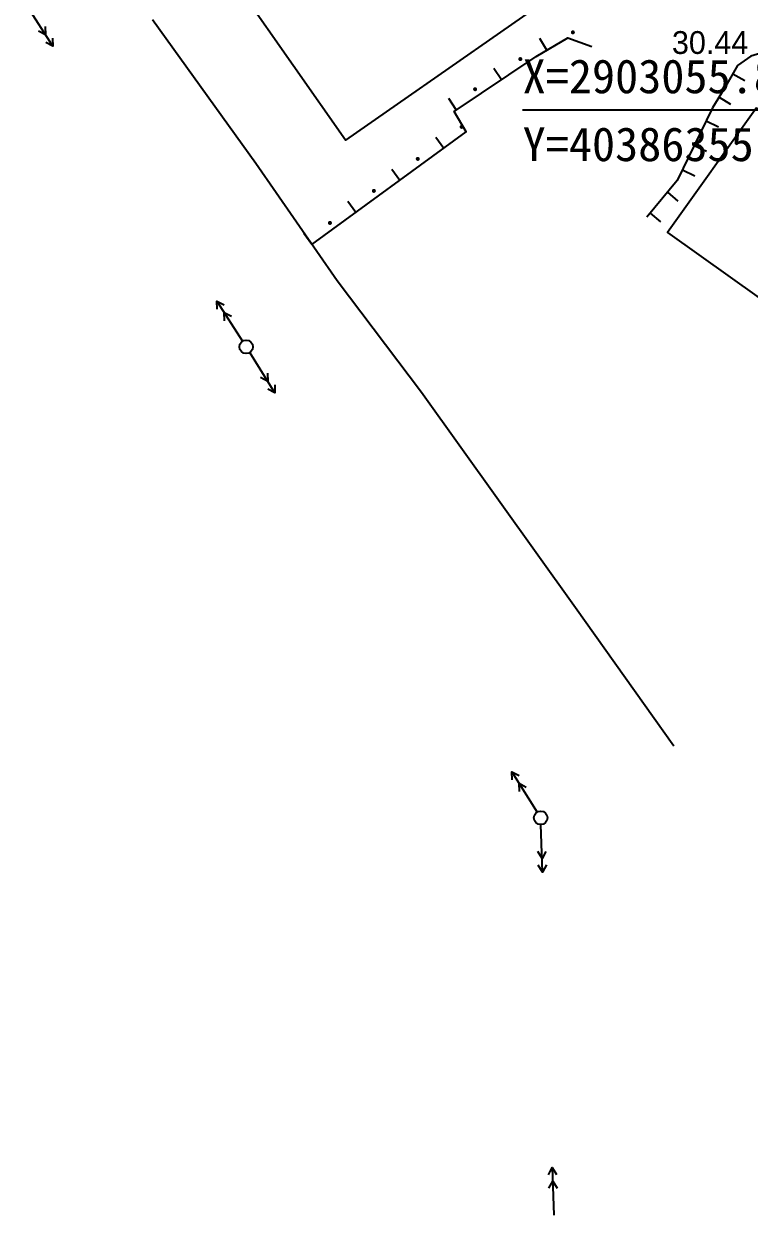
# Model space of a CAD drawing. Header units: metres. Extents: x 36500 to 80772748, y -35000 to 5806266.
# Drawn here: x 40382488.5 to 40382541.9, y 2902149.8 to 2902237.5 of the extents above; entities that cross this region are included whole.
import ezdxf
from ezdxf.enums import TextEntityAlignment as Align

# ---------------------------------------------------------------- set-up
doc = ezdxf.new("R2010")
doc.units = ezdxf.units.M
doc.header["$LTSCALE"] = 10
doc.linetypes.add('2', pattern=[0])
doc.linetypes.add('213002', pattern=[0])
doc.layers.add('dx', color=252, linetype='Continuous')
doc.layers.add('坐标', color=7, linetype='Continuous')
doc.styles.add('DMZD', font='')
doc.styles.add('HZ', font='')
doc.styles.get('DMZD').set_extended_font_data('方正中等线简体')
doc.styles.get('HZ').set_extended_font_data('SimSun')

# ---------------------------------------------------------------- blocks, each defined once
blk = doc.blocks.new('5113010')
at = {"color": 0, "linetype": 'Continuous', "flags": 128}
for points in [[(4, 0), (0.5, 0)], [(2.48, 0.3), (3, 0), (2.48, -0.3)], [(3.48, 0.3), (4, 0), (3.48, -0.3)]]:
    blk.add_lwpolyline(points, dxfattribs=at)
blk = doc.blocks.new('513200')
at = {"color": 0, "linetype": 'Continuous', "lineweight": -3}
blk.add_circle((0, 0), 0.5, dxfattribs=at)

msp = doc.modelspace()

# ---------------------------------------------------------------- hatches: boundary and pattern name
at = {"layer": 'dx', "linetype": '2'}
h = msp.add_hatch(color=252, dxfattribs=at)
edge = h.paths.add_edge_path(flags=0)
edge.add_arc((40382528.877, 2902236.862), 0.15, 0, 360)
h = msp.add_hatch(color=252, dxfattribs=at)
edge = h.paths.add_edge_path(flags=0)
edge.add_arc((40382525.01, 2902234.893), 0.15, 0, 360)
h = msp.add_hatch(color=252, dxfattribs=at)
edge = h.paths.add_edge_path(flags=0)
edge.add_arc((40382521.683, 2902232.674), 0.15, 0, 360)
h = msp.add_hatch(color=252, dxfattribs=at)
edge = h.paths.add_edge_path(flags=0)
edge.add_arc((40382520.696, 2902229.903), 0.15, 0, 360)
h = msp.add_hatch(color=252, dxfattribs=at)
edge = h.paths.add_edge_path(flags=0)
edge.add_arc((40382517.464, 2902227.546), 0.15, 0, 360)
h = msp.add_hatch(color=252, dxfattribs=at)
edge = h.paths.add_edge_path(flags=0)
edge.add_arc((40382514.232, 2902225.189), 0.15, 0, 360)
h = msp.add_hatch(color=252, dxfattribs=at)
edge = h.paths.add_edge_path(flags=0)
edge.add_arc((40382511, 2902222.832), 0.15, 0, 360)

# ---------------------------------------------------------------- linework, layer by layer
at = {"layer": 'dx', "color": 252, "linetype": 'Continuous', "lineweight": -3, "flags": 128}
msp.add_lwpolyline([(40382524.27, 2902246.417), (40382523.137, 2902245.621), (40382525.185, 2902242.688), (40382527.352, 2902239.54), (40382512.142, 2902228.912), (40382500.59, 2902245.444), (40382515.831, 2902256.081), (40382517.98, 2902253.002), (40382520.119, 2902249.941), (40382521.24, 2902250.729)], close=True, dxfattribs=at)
for points in [[(40382497.929, 2902237.815), (40382505.54, 2902227.22), (40382511.523, 2902218.589), (40382517.748, 2902210.374), (40382529.069, 2902194.505), (40382536.318, 2902184.323)], [(40382509.679, 2902221.25), (40382521.03, 2902229.527), (40382520.135, 2902231.04), (40382526.183, 2902235.075), (40382528.496, 2902236.469), (40382530.278, 2902235.818)], [(40382526.974, 2902235.551), (40382526.458, 2902236.408)], [(40382545.738, 2902234.576), (40382544.251, 2902235.532), (40382543.444, 2902235.572), (40382543.034, 2902235.421), (40382541.967, 2902235.104), (40382541.006, 2902234.414), (40382540.02, 2902232.709), (40382539.147, 2902231.293), (40382536.565, 2902225.946), (40382534.313, 2902223.254)], [(40382523.624, 2902233.368), (40382523.069, 2902234.199)], [(40382540.66, 2902233.815), (40382541.525, 2902233.314)], [(40382520.296, 2902231.148), (40382519.741, 2902231.98)], [(40382539.641, 2902232.094), (40382540.492, 2902231.57)], [(40382538.687, 2902230.34), (40382539.587, 2902229.905)], [(40382519.375, 2902228.32), (40382518.785, 2902229.128)], [(40382537.817, 2902228.539), (40382538.718, 2902228.104)], [(40382516.143, 2902225.963), (40382515.553, 2902226.771)], [(40382536.948, 2902226.737), (40382537.848, 2902226.303)], [(40382512.911, 2902223.607), (40382512.321, 2902224.415)], [(40382535.846, 2902225.086), (40382536.613, 2902224.444)], [(40382534.562, 2902223.553), (40382535.329, 2902222.911)], [(40382509.679, 2902221.25), (40382509.089, 2902222.058)]]:
    msp.add_lwpolyline(points, dxfattribs=at)
at = {"layer": 'dx', "color": 252, "linetype": '213002', "lineweight": -3, "flags": 128}
msp.add_lwpolyline([(40382542.398, 2902231.301), (40382535.852, 2902222.117), (40382560.699, 2902204.406), (40382567.194, 2902213.623)], close=True, dxfattribs=at)
at = {"layer": '坐标', "color": 252, "linetype": 'Continuous'}
msp.add_line((40382552.683, 2902231.129), (40382525.183, 2902231.129), dxfattribs=at)

# ---------------------------------------------------------------- block references
at = {"layer": 'dx', "color": 252}
for name, p, rotation in [('5113010', (40382488.453, 2902239.209), 302.7162242986967), ('5113010', (40382504.835, 2902213.707), 122.7162430414182), ('513200', (40382504.835, 2902213.707), 302.3616830359705), ('5113010', (40382504.835, 2902213.707), 302.0071413511741), ('5113010', (40382526.511, 2902179.029), 122.0071599896029), ('513200', (40382526.511, 2902179.029), 286.9521203310077), ('5113010', (40382526.511, 2902179.029), 271.8971268767164), ('5113010', (40382527.496, 2902149.286), 91.89711790752538)]:
    msp.add_blockref(name, p, dxfattribs=dict(at, rotation=rotation))

# ---------------------------------------------------------------- texts
at = {"layer": 'dx', "color": 252, "style": 'DMZD'}
msp.add_text('30.44', height=1.68, dxfattribs=at).set_placement((40382536.169, 2902236.953), align=Align.TOP_LEFT)
at = {"layer": '坐标', "color": 252, "linetype": 'Continuous', "style": 'HZ'}
for s, p in [('X=2903055.817', (40382525.183, 2902232.379)), ('Y=40386355.237', (40382525.183, 2902227.379))]:
    msp.add_text(s, height=2.5, dxfattribs=at).set_placement(p)

doc.saveas('drawing.dxf')
